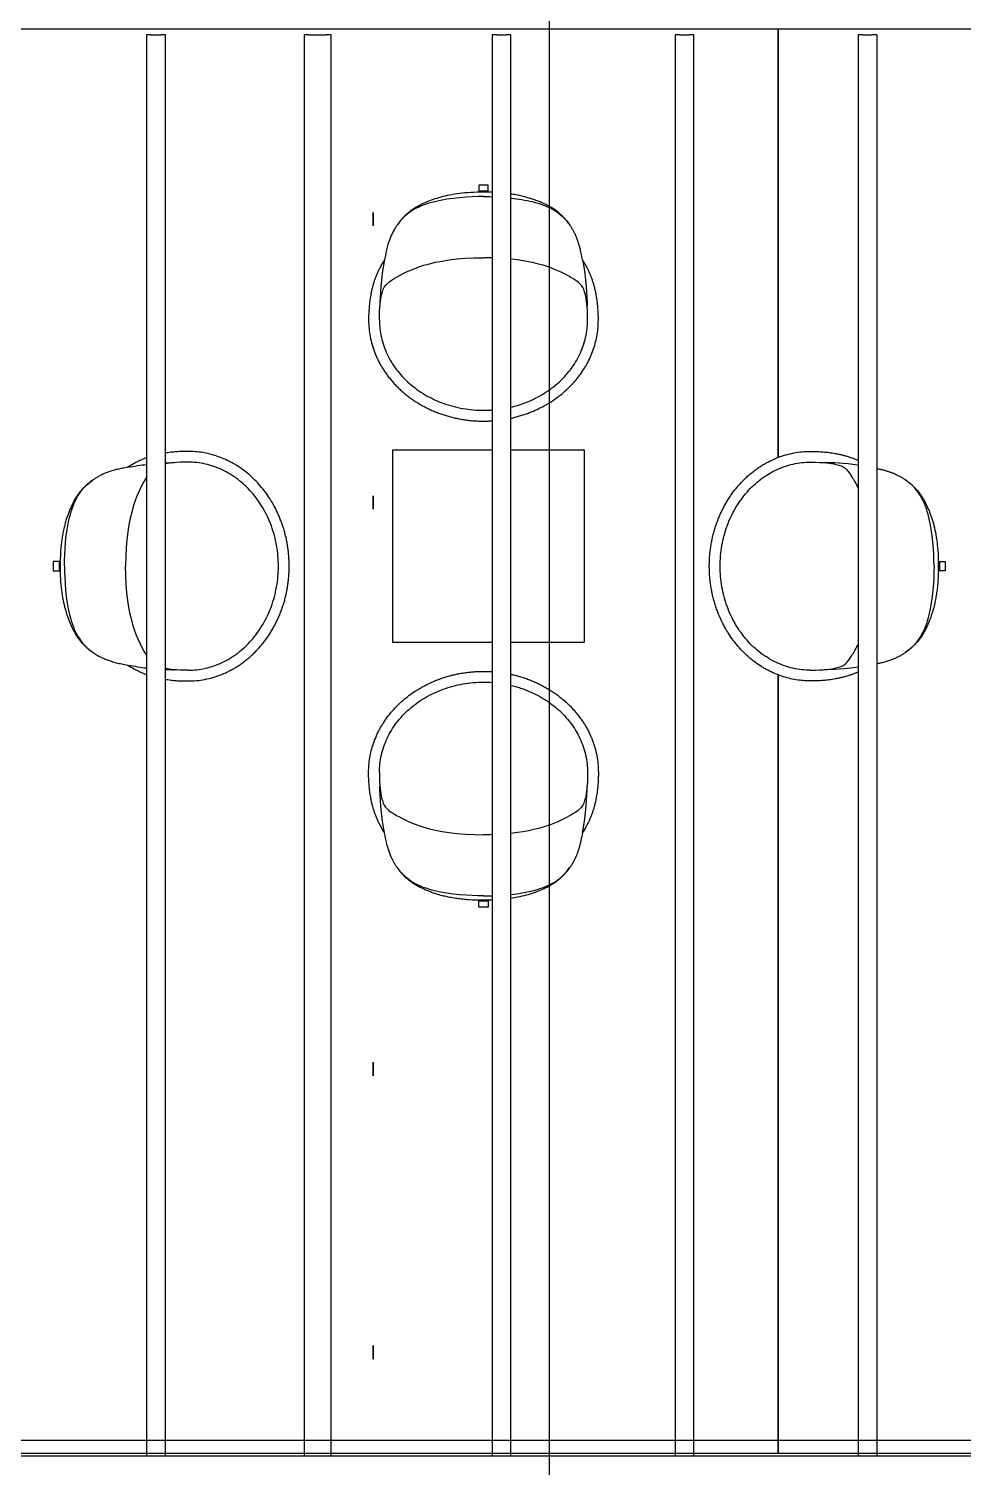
# Model space of a CAD drawing. Header units: inches. Extents: x -3 to 209, y -384 to 20.
# Drawn here: x 136.57 to 140.03, y -264.94 to -259.61 of the extents above; entities that cross this region are included whole.
import ezdxf

# ---------------------------------------------------------------- set-up
doc = ezdxf.new("R2010")
doc.units = ezdxf.units.IN
doc.header["$MEASUREMENT"] = 0
for name, color, linetype, lineweight in [('A-FLOR', 253, 'Continuous', 9), ('I-FURN', 253, 'Continuous', 9), ('I-FURN-PNLS', 253, 'Continuous', 9), ('S-BEAM', 253, 'Continuous', 13), ('S-GRID', 253, 'Continuous', 9)]:
    doc.layers.add(name, color=color, linetype=linetype, lineweight=lineweight)
doc.layers.add('NFF-FURN', color=253, linetype='Continuous')

# ---------------------------------------------------------------- blocks, each defined once
blk = doc.blocks.new('20170303 - Modelo Est RT 16 Arpro CENTRAL_rvt-1-Borde De Placa SobreCubierta')
at = {"layer": 'A-FLOR', "linetype": 'ByBlock', "lineweight": -2}
for p, q in [((-21.9463, 11.826), (-21.9463, 10.2369)), ((-21.9463, 10.2369), (-21.9463, 11.826)), ((-23.4461, 11.0953), (-23.4461, 11.1453)), ((-23.4461, 11.1453), (-23.4461, 11.0953)), ((-23.4461, 10.0453), (-23.4461, 10.0953)), ((-23.4461, 10.0953), (-23.4461, 10.0453)), ((-21.9463, 9.4314), (-21.9463, 6.5449)), ((-21.9463, 6.5449), (-21.9463, 9.4314)), ((-23.4461, 7.9453), (-23.4461, 7.9953)), ((-23.4461, 7.9953), (-23.4461, 7.9453)), ((-23.4461, 6.8953), (-23.4461, 6.9453)), ((-23.4461, 6.9453), (-23.4461, 6.8953))]:
    blk.add_line(p, q, dxfattribs=at)
at = {"layer": 'S-BEAM', "linetype": 'ByBlock', "lineweight": -2}
for p, q in [((-31.6445, 11.826), (-12.4511, 11.826)), ((-24.286, 11.8031), (-24.286, 6.535)), ((-24.2682, 11.804), (-24.2338, 11.804)), ((-24.216, 6.535), (-24.216, 11.8031)), ((-23.7023, 11.8031), (-23.7023, 6.535)), ((-23.6845, 11.804), (-23.6201, 11.804)), ((-23.6023, 6.535), (-23.6023, 11.8031)), ((-23.0059, 11.8031), (-23.0059, 6.535)), ((-22.9881, 11.804), (-22.9537, 11.804)), ((-22.9359, 6.535), (-22.9359, 11.8031)), ((-22.3281, 11.8031), (-22.3281, 6.535)), ((-22.3103, 11.804), (-22.2759, 11.804)), ((-22.2581, 6.535), (-22.2581, 11.8031)), ((-21.6498, 11.8031), (-21.6498, 6.535)), ((-21.632, 11.804), (-21.5976, 11.804)), ((-21.5798, 6.535), (-21.5798, 11.8031)), ((-15.5989, 6.5452), (-29.0847, 6.5452)), ((-24.8288, 6.5363), (-24.2697, 6.5363)), ((-24.2338, 6.5359), (-24.2682, 6.5359)), ((-24.2323, 6.5363), (-23.6859, 6.5363)), ((-23.6201, 6.5359), (-23.6845, 6.5359)), ((-23.6186, 6.5363), (-22.9896, 6.5363)), ((-22.9537, 6.5359), (-22.9881, 6.5359)), ((-22.9522, 6.5363), (-22.3118, 6.5363)), ((-22.2759, 6.5359), (-22.3103, 6.5359)), ((-22.2745, 6.5363), (-21.6335, 6.5363)), ((-21.5976, 6.5359), (-21.632, 6.5359)), ((-21.5961, 6.5363), (-20.9547, 6.5363))]:
    blk.add_line(p, q, dxfattribs=at)
for centre, start_param, end_param in [((-24.2682, 11.8031), 1.570796, 3.141593), ((-24.2338, 11.8031), 0, 1.570796), ((-23.6845, 11.8031), 1.570796, 3.141593), ((-23.6201, 11.8031), 0, 1.570796), ((-22.9881, 11.8031), 1.570796, 3.141593), ((-22.9537, 11.8031), 0, 1.570796), ((-22.3103, 11.8031), 1.570796, 3.141593), ((-22.2759, 11.8031), 0, 1.570796), ((-21.632, 11.8031), 1.570796, 3.141593), ((-21.5976, 11.8031), 0, 1.570796), ((-24.2682, 6.535), 1.570796, 1.994066), ((-24.2338, 6.535), 1.147527, 1.570796), ((-23.6845, 6.535), 1.570796, 1.994066), ((-23.6201, 6.535), 1.147527, 1.570796), ((-22.9881, 6.535), 1.570796, 1.994066), ((-22.9537, 6.535), 1.147527, 1.570796), ((-22.3103, 6.535), 1.570796, 1.994066), ((-22.2759, 6.535), 1.147527, 1.570796), ((-21.632, 6.535), 1.570796, 1.994066), ((-21.5976, 6.535), 1.147527, 1.570796)]:
    blk.add_ellipse(centre, major_axis=(0.0178, 0), ratio=0.049437, start_param=start_param, end_param=end_param, dxfattribs=at)
blk = doc.blocks.new('Seating-Lounge-Bernhard_Design-Mitt - 5720-1768913-Borde De Placa SobreCubierta')
at = {"layer": 'I-FURN', "linetype": 'ByBlock', "lineweight": -2}
for p, q in [((0.0175, 0.4486), (-0.0175, 0.4486)), ((-0.0175, 0.4486), (-0.0175, 0.423)), ((0.0175, 0.4268), (-0.0175, 0.4268)), ((0.0175, 0.423), (0.0175, 0.4486))]:
    blk.add_line(p, q, dxfattribs=at)
blk.add_arc((0, -0.2575), 0.6807, 88.53, 91.47, dxfattribs=at)
for points, knots in [([(0, 0.4232), (-0.0166, 0.4232), (-0.0481, 0.4223), (-0.0897, 0.4183), (-0.1265, 0.4123), (-0.1588, 0.4046), (-0.1873, 0.3957), (-0.2207, 0.3826), (-0.2453, 0.3702), (-0.264, 0.3581), (-0.2735, 0.3512), (-0.2824, 0.344), (-0.2909, 0.3362), (-0.2989, 0.328), (-0.3066, 0.3192), (-0.3127, 0.3114), (-0.3176, 0.3048), (-0.3211, 0.2997), (-0.3246, 0.2944), (-0.3281, 0.2888), (-0.3314, 0.283), (-0.3348, 0.2769), (-0.338, 0.2705), (-0.3421, 0.2615), (-0.3472, 0.2495), (-0.3527, 0.2332), (-0.3579, 0.2152), (-0.3624, 0.1949), (-0.3651, 0.18), (-0.3664, 0.1722)], [0, 0, 0, 0, 0.058824, 0.117647, 0.176471, 0.235294, 0.294118, 0.352941, 0.470588, 0.503676, 0.536765, 0.569853, 0.602941, 0.636029, 0.669118, 0.702206, 0.71875, 0.735294, 0.751838, 0.768382, 0.784926, 0.801471, 0.818015, 0.834559, 0.867647, 0.900735, 0.933824, 0.966912, 1, 1, 1, 1]), ([(0, 0.4069), (-0.0529, 0.4068), (-0.1949, 0.3969), (-0.2864, 0.3496), (-0.3203, 0.3003)], [0, 0, 0, 0, 0.3261237, 0.6598167, 0.6598167, 0.6598167, 0.6598167]), ([(0.3664, 0.1722), (0.3653, 0.1792), (0.3629, 0.1925), (0.3589, 0.2108), (0.3552, 0.2246), (0.3521, 0.2348), (0.3488, 0.2447), (0.3454, 0.2538), (0.3418, 0.2622), (0.339, 0.2683), (0.3362, 0.2741), (0.3333, 0.2796), (0.3303, 0.2849), (0.3263, 0.2918), (0.3212, 0.2998), (0.3127, 0.3117), (0.3016, 0.3254), (0.2873, 0.3399), (0.271, 0.3535), (0.2519, 0.3662), (0.2293, 0.3783), (0.2077, 0.3877), (0.1886, 0.395), (0.1731, 0.4002), (0.1565, 0.405), (0.1387, 0.4095), (0.1194, 0.4134), (0.0989, 0.4168), (0.0767, 0.4195), (0.0451, 0.4223), (0.0187, 0.4231), (0, 0.4232)], [0, 0, 0, 0, 0.029412, 0.058824, 0.088235, 0.102941, 0.117647, 0.147059, 0.161765, 0.176471, 0.191176, 0.205882, 0.220588, 0.235294, 0.264706, 0.294118, 0.352941, 0.411765, 0.470588, 0.536765, 0.602941, 0.669118, 0.702206, 0.735294, 0.768382, 0.801471, 0.834559, 0.867647, 0.900735, 0.933824, 1, 1, 1, 1]), ([(0, 0.4069), (0.0529, 0.4068), (0.1949, 0.3969), (0.2864, 0.3496), (0.3203, 0.3003)], [0, 0, 0, 0, 0.3261237, 0.6598167, 0.6598167, 0.6598167, 0.6598167]), ([(-0.3664, 0.1722), (-0.3716, 0.1644), (-0.3787, 0.1526), (-0.3871, 0.1367), (-0.3928, 0.1247), (-0.3976, 0.1135), (-0.4003, 0.1063), (-0.4015, 0.1031)], [0, 0, 0, 0, 0.1, 0.15, 0.2, 0.25, 0.2894879, 0.2894879, 0.2894879, 0.2894879]), ([(0.4015, 0.1031), (0.4003, 0.1063), (0.3976, 0.1135), (0.3928, 0.1247), (0.3871, 0.1367), (0.3787, 0.1526), (0.3716, 0.1644), (0.3664, 0.1722)], [0.7105121, 0.7105121, 0.7105121, 0.7105121, 0.75, 0.8, 0.85, 0.9, 1, 1, 1, 1]), ([(-0.4193, 0.033), (-0.4195, 0.0319), (-0.4202, 0.0269), (-0.4215, 0.0184), (-0.4227, 0.0074), (-0.4236, -0.0034), (-0.4244, -0.0136), (-0.425, -0.0235), (-0.4255, -0.0362), (-0.4256, -0.0451), (-0.4254, -0.0508)], [0.5849172, 0.5849172, 0.5849172, 0.5849172, 0.6, 0.65, 0.7, 0.75, 0.8, 0.85, 0.9, 1, 1, 1, 1]), ([(0.4255, -0.0508), (0.4256, -0.0451), (0.4255, -0.0362), (0.425, -0.0235), (0.4244, -0.0136), (0.4236, -0.0034), (0.4227, 0.0074), (0.4215, 0.0184), (0.4202, 0.0269), (0.4195, 0.0319), (0.4193, 0.033)], [0, 0, 0, 0, 0.1, 0.15, 0.2, 0.25, 0.3, 0.35, 0.4, 0.4150828, 0.4150828, 0.4150828, 0.4150828]), ([(-0.4254, -0.0508), (-0.4254, -0.0612), (-0.4245, -0.0819), (-0.4201, -0.1125), (-0.4141, -0.1378), (-0.4079, -0.1578), (-0.4025, -0.1725), (-0.3965, -0.187), (-0.3897, -0.2013), (-0.3823, -0.2154), (-0.3743, -0.2292), (-0.3656, -0.2426), (-0.3563, -0.2558), (-0.3463, -0.2686), (-0.3358, -0.281), (-0.3248, -0.293), (-0.3131, -0.3046), (-0.3009, -0.3158), (-0.2882, -0.3265), (-0.2751, -0.3367), (-0.2614, -0.3465), (-0.2473, -0.3558), (-0.2328, -0.3645), (-0.2179, -0.3727), (-0.2025, -0.3804), (-0.1869, -0.3875), (-0.171, -0.394), (-0.1547, -0.3999), (-0.1382, -0.4052), (-0.1214, -0.41), (-0.1045, -0.4141), (-0.0874, -0.4176), (-0.07, -0.4204), (-0.0526, -0.4227), (-0.0351, -0.4243), (-0.0176, -0.4252), (0, -0.4255), (0.0176, -0.4252), (0.0351, -0.4243), (0.0526, -0.4227), (0.07, -0.4204), (0.0874, -0.4176), (0.1045, -0.4141), (0.1214, -0.41), (0.1382, -0.4052), (0.1547, -0.3999), (0.175, -0.3925), (0.1988, -0.3824), (0.2211, -0.3711), (0.2382, -0.3613), (0.255, -0.3509), (0.2753, -0.3369), (0.2979, -0.3187), (0.3156, -0.3023), (0.329, -0.2885), (0.3416, -0.2744), (0.3565, -0.2559), (0.3698, -0.2365), (0.3793, -0.2206), (0.3883, -0.2043), (0.3983, -0.1834), (0.4081, -0.1579), (0.4158, -0.1315), (0.4214, -0.1049), (0.4247, -0.078), (0.4254, -0.0599), (0.4255, -0.0508)], [0, 0, 0, 0, 0.026316, 0.052632, 0.078947, 0.092105, 0.105263, 0.118421, 0.131579, 0.144737, 0.157895, 0.171053, 0.184211, 0.197368, 0.210526, 0.223684, 0.236842, 0.25, 0.263158, 0.276316, 0.289474, 0.302632, 0.315789, 0.328947, 0.342105, 0.355263, 0.368421, 0.381579, 0.394737, 0.407895, 0.421053, 0.434211, 0.447368, 0.460526, 0.473684, 0.486842, 0.5, 0.513158, 0.526316, 0.539474, 0.552632, 0.565789, 0.578947, 0.592105, 0.605263, 0.618421, 0.631579, 0.654605, 0.677632, 0.689145, 0.700658, 0.723684, 0.746711, 0.769737, 0.78125, 0.792763, 0.815789, 0.838816, 0.850329, 0.861842, 0.884868, 0.907895, 0.930921, 0.953947, 0.976974, 1, 1, 1, 1])]:
    blk.add_open_spline(points, degree=3, knots=knots, dxfattribs=at)
for points in [[(-0.3664, 0.1722), (-0.3711, 0.1479), (-0.3747, 0.1246), (-0.3772, 0.1029)], [(-0.3306, 0.1029), (-0.2857, 0.1306), (-0.1928, 0.1803), (0, 0.1803)], [(0.3306, 0.1029), (0.2857, 0.1306), (0.1928, 0.1803), (0, 0.1803)], [(0.3664, 0.1722), (0.3711, 0.1479), (0.3747, 0.1246), (0.3772, 0.1029)], [(-0.3855, -0.0508), (-0.3854, -0.0078), (-0.3826, 0.0167), (-0.3792, 0.0339)], [(-0.383, 0.0318), (-0.3835, 0.0201), (-0.3837, 0.0095), (-0.3837, 0)], [(0.3855, -0.0508), (0.3854, -0.0078), (0.3826, 0.0167), (0.3792, 0.0339)], [(0.383, 0.0318), (0.3835, 0.0201), (0.3837, 0.0095), (0.3837, 0)], [(-0.3855, -0.0508), (-0.3855, -0.0723), (-0.3806, -0.1154), (-0.3592, -0.1779), (-0.324, -0.2359), (-0.2762, -0.2872), (-0.2175, -0.3296), (-0.1501, -0.3614), (-0.0766, -0.381), (0, -0.3877), (0.0766, -0.381), (0.1501, -0.3614), (0.2175, -0.3296), (0.2762, -0.2872), (0.324, -0.2359), (0.3592, -0.1779), (0.3806, -0.1154), (0.3855, -0.0723), (0.3855, -0.0508)]]:
    blk.add_open_spline(points, degree=3, dxfattribs=at)
blk = doc.blocks.new('Haworth_SE04-Table - Square-V123-Borde De Placa SobreCubierta')
at = {"layer": 'I-FURN-PNLS', "linetype": 'ByBlock', "lineweight": -2}
for p, q in [((0.0135, 0.3556), (-0.3556, 0.3556)), ((-0.3556, 0.3556), (-0.3556, -0.3556)), ((0.3556, 0.3556), (0.0835, 0.3556)), ((0.3556, -0.3556), (0.3556, 0.3556)), ((-0.3556, -0.3556), (0.0135, -0.3556)), ((0.0835, -0.3556), (0.3556, -0.3556))]:
    blk.add_line(p, q, dxfattribs=at)
blk = doc.blocks.new('Seating-Lounge-Bernhard_Design-Mitt - 5720-1769083-Borde De Placa SobreCubierta')
at = {"layer": 'I-FURN', "linetype": 'ByBlock', "lineweight": -2}
for p, q in [((-0.0175, -0.4486), (-0.0175, -0.423)), ((0.0175, -0.423), (0.0175, -0.4486)), ((0.0175, -0.4268), (-0.0175, -0.4268)), ((0.0175, -0.4486), (-0.0175, -0.4486))]:
    blk.add_line(p, q, dxfattribs=at)
blk.add_arc((0, 0.2575), 0.6807, 268.53, 271.47, dxfattribs=at)
for points, knots in [([(-0.4254, 0.0508), (-0.4254, 0.0599), (-0.4247, 0.078), (-0.4214, 0.1049), (-0.4158, 0.1315), (-0.4081, 0.1579), (-0.3983, 0.1834), (-0.3883, 0.2043), (-0.3793, 0.2206), (-0.3698, 0.2365), (-0.3565, 0.2559), (-0.3416, 0.2744), (-0.329, 0.2885), (-0.3156, 0.3023), (-0.2979, 0.3187), (-0.2753, 0.3369), (-0.255, 0.3509), (-0.2382, 0.3613), (-0.2211, 0.3711), (-0.1988, 0.3824), (-0.175, 0.3925), (-0.1547, 0.3999), (-0.1382, 0.4052), (-0.1214, 0.41), (-0.1045, 0.4141), (-0.0874, 0.4176), (-0.07, 0.4204), (-0.0526, 0.4227), (-0.0351, 0.4243), (-0.0176, 0.4252), (0, 0.4255), (0.0176, 0.4252), (0.0351, 0.4243), (0.0526, 0.4227), (0.07, 0.4204), (0.0874, 0.4176), (0.1045, 0.4141), (0.1214, 0.41), (0.1382, 0.4052), (0.1547, 0.3999), (0.171, 0.394), (0.1869, 0.3875), (0.2025, 0.3804), (0.2179, 0.3727), (0.2328, 0.3645), (0.2473, 0.3558), (0.2614, 0.3465), (0.2751, 0.3367), (0.2882, 0.3265), (0.3009, 0.3158), (0.3131, 0.3046), (0.3248, 0.293), (0.3358, 0.281), (0.3463, 0.2686), (0.3563, 0.2558), (0.3656, 0.2426), (0.3743, 0.2292), (0.3823, 0.2154), (0.3897, 0.2013), (0.3965, 0.187), (0.4025, 0.1725), (0.4079, 0.1578), (0.4141, 0.1378), (0.4201, 0.1125), (0.4245, 0.0819), (0.4254, 0.0612), (0.4255, 0.0508)], [-1, -1, -1, -1, -0.976974, -0.953947, -0.930921, -0.907895, -0.884868, -0.861842, -0.850329, -0.838816, -0.815789, -0.792763, -0.78125, -0.769737, -0.746711, -0.723684, -0.700658, -0.689145, -0.677632, -0.654605, -0.631579, -0.618421, -0.605263, -0.592105, -0.578947, -0.565789, -0.552632, -0.539474, -0.526316, -0.513158, -0.5, -0.486842, -0.473684, -0.460526, -0.447368, -0.434211, -0.421053, -0.407895, -0.394737, -0.381579, -0.368421, -0.355263, -0.342105, -0.328947, -0.315789, -0.302632, -0.289474, -0.276316, -0.263158, -0.25, -0.236842, -0.223684, -0.210526, -0.197368, -0.184211, -0.171053, -0.157895, -0.144737, -0.131579, -0.118421, -0.105263, -0.092105, -0.078947, -0.052632, -0.026316, 0, 0, 0, 0]), ([(-0.3927, -0.1247), (-0.3945, -0.1207), (-0.398, -0.1127), (-0.4024, -0.1005), (-0.4064, -0.0884), (-0.41, -0.0764), (-0.4131, -0.0645), (-0.4157, -0.0527), (-0.4179, -0.0409), (-0.4199, -0.0295), (-0.4215, -0.0184), (-0.4227, -0.0074), (-0.4236, 0.0034), (-0.4244, 0.0136), (-0.425, 0.0235), (-0.4255, 0.0362), (-0.4256, 0.0451), (-0.4254, 0.0508)], [-0.8, -0.8, -0.8, -0.8, -0.75, -0.7, -0.65, -0.6, -0.55, -0.5, -0.45, -0.4, -0.35, -0.3, -0.25, -0.2, -0.15, -0.1, 0, 0, 0, 0]), ([(-0.3855, 0.0508), (-0.3854, 0), (-0.3743, -0.0704), (-0.3594, -0.0864), (-0.306, -0.1177), (-0.2886, -0.126)], [0, 0, 0, 0, 0.1710407, 0.4825883, 0.5910028, 0.5910028, 0.5910028, 0.5910028]), ([(0.3855, 0.0508), (0.3854, 0), (0.3743, -0.0704), (0.3594, -0.0864), (0.306, -0.1177), (0.2886, -0.126)], [0, 0, 0, 0, 0.1710407, 0.4825883, 0.5910028, 0.5910028, 0.5910028, 0.5910028]), ([(0.4255, 0.0508), (0.4256, 0.0451), (0.4255, 0.0362), (0.425, 0.0235), (0.4244, 0.0136), (0.4236, 0.0034), (0.4227, -0.0074), (0.4215, -0.0184), (0.4199, -0.0295), (0.4179, -0.0409), (0.4157, -0.0527), (0.4131, -0.0645), (0.41, -0.0764), (0.4064, -0.0884), (0.4024, -0.1005), (0.398, -0.1127), (0.3945, -0.1207), (0.3927, -0.1247)], [-1, -1, -1, -1, -0.9, -0.85, -0.8, -0.75, -0.7, -0.65, -0.6, -0.55, -0.5, -0.45, -0.4, -0.35, -0.3, -0.25, -0.2, -0.2, -0.2, -0.2]), ([(0, -0.4232), (-0.0187, -0.4231), (-0.0451, -0.4223), (-0.0767, -0.4195), (-0.0989, -0.4168), (-0.1194, -0.4134), (-0.1387, -0.4095), (-0.1565, -0.405), (-0.1731, -0.4002), (-0.1886, -0.395), (-0.2077, -0.3877), (-0.2293, -0.3783), (-0.2519, -0.3662), (-0.271, -0.3535), (-0.2873, -0.3399), (-0.3016, -0.3254), (-0.3127, -0.3117), (-0.3212, -0.2998), (-0.3263, -0.2918), (-0.3303, -0.2849), (-0.3333, -0.2796), (-0.3362, -0.2741), (-0.339, -0.2683), (-0.3418, -0.2622), (-0.3454, -0.2538), (-0.3488, -0.2447), (-0.3521, -0.2348), (-0.3552, -0.2246), (-0.3585, -0.2122), (-0.3609, -0.2016), (-0.3619, -0.1969)], [-1, -1, -1, -1, -0.9338235, -0.9007353, -0.8676471, -0.8345588, -0.8014706, -0.7683824, -0.7352941, -0.7022059, -0.6691176, -0.6029412, -0.5367647, -0.4705882, -0.4117647, -0.3529412, -0.2941176, -0.2647059, -0.2352941, -0.2205882, -0.2058824, -0.1911765, -0.1764706, -0.1617647, -0.1470588, -0.1176471, -0.1029412, -0.0882353, -0.0588235, -0.036592, -0.036592, -0.036592, -0.036592]), ([(0.3619, -0.1968), (0.3615, -0.1984), (0.3602, -0.2047), (0.3578, -0.215), (0.3544, -0.2273), (0.3509, -0.2386), (0.3471, -0.2493), (0.3432, -0.2591), (0.3386, -0.2694), (0.3343, -0.2779), (0.3303, -0.2849), (0.3263, -0.2918), (0.3212, -0.2998), (0.3148, -0.3087), (0.3083, -0.3172), (0.2992, -0.3278), (0.2873, -0.3399), (0.2716, -0.353), (0.2541, -0.3648), (0.2345, -0.3756), (0.2123, -0.3859), (0.1873, -0.3957), (0.1588, -0.4046), (0.1265, -0.4123), (0.0897, -0.4183), (0.0481, -0.4223), (0.0166, -0.4232), (0, -0.4232)], [-0.963408, -0.963408, -0.963408, -0.963408, -0.9558824, -0.9338235, -0.9117647, -0.8897059, -0.8676471, -0.8455882, -0.8235294, -0.7941176, -0.7794118, -0.7647059, -0.7352941, -0.7058824, -0.6764706, -0.6470588, -0.5882353, -0.5294118, -0.4705882, -0.4117647, -0.3529412, -0.2941176, -0.2352941, -0.1764706, -0.1176471, -0.0588235, 0, 0, 0, 0]), ([(0, -0.4069), (-0.0529, -0.4068), (-0.1949, -0.3969), (-0.2864, -0.3496), (-0.3203, -0.3003)], [0, 0, 0, 0, 0.3261237, 0.6598167, 0.6598167, 0.6598167, 0.6598167]), ([(0, -0.4069), (0.0529, -0.4068), (0.1949, -0.3969), (0.2864, -0.3496), (0.3203, -0.3003)], [0, 0, 0, 0, 0.3261237, 0.6598167, 0.6598167, 0.6598167, 0.6598167])]:
    blk.add_open_spline(points, degree=3, knots=knots, dxfattribs=at)
for points in [[(-0.3855, 0.0508), (-0.3855, 0.0723), (-0.3806, 0.1154), (-0.3592, 0.1779), (-0.324, 0.2359), (-0.2762, 0.2872), (-0.2175, 0.3296), (-0.1501, 0.3614), (-0.0766, 0.381), (0, 0.3877), (0.0766, 0.381), (0.1501, 0.3614), (0.2175, 0.3296), (0.2762, 0.2872), (0.324, 0.2359), (0.3592, 0.1779), (0.3806, 0.1154), (0.3855, 0.0723), (0.3855, 0.0508)], [(-0.3743, -0.1253), (-0.3816, -0.0746), (-0.3837, -0.031), (-0.3837, 0)], [(0.3743, -0.1253), (0.3816, -0.0746), (0.3837, -0.031), (0.3837, 0)]]:
    blk.add_open_spline(points, degree=3, dxfattribs=at)
blk = doc.blocks.new('Seating-Lounge-Bernhard_Design-Mitt - 5720-V124-Borde De Placa SobreCubierta')
at = {"layer": 'I-FURN', "linetype": 'ByBlock', "lineweight": -2}
for p, q in [((0.0175, 0.4486), (-0.0175, 0.4486)), ((-0.0175, 0.4486), (-0.0175, 0.423)), ((0.0175, 0.4268), (-0.0175, 0.4268)), ((0.0175, 0.423), (0.0175, 0.4486))]:
    blk.add_line(p, q, dxfattribs=at)
blk.add_arc((0, -0.2575), 0.6807, 88.53, 91.47, dxfattribs=at)
for points, knots in [([(0, 0.4232), (-0.0166, 0.4232), (-0.0481, 0.4223), (-0.0897, 0.4183), (-0.1265, 0.4123), (-0.1588, 0.4046), (-0.1873, 0.3957), (-0.2207, 0.3826), (-0.2453, 0.3702), (-0.264, 0.3581), (-0.2735, 0.3512), (-0.2824, 0.344), (-0.2909, 0.3362), (-0.2989, 0.328), (-0.3066, 0.3192), (-0.3127, 0.3114), (-0.3176, 0.3048), (-0.3211, 0.2997), (-0.3246, 0.2944), (-0.3281, 0.2888), (-0.3314, 0.283), (-0.3348, 0.2769), (-0.338, 0.2705), (-0.3421, 0.2615), (-0.3472, 0.2495), (-0.3527, 0.2332), (-0.3579, 0.2152), (-0.3624, 0.1949), (-0.3651, 0.18), (-0.3664, 0.1722)], [0, 0, 0, 0, 0.058824, 0.117647, 0.176471, 0.235294, 0.294118, 0.352941, 0.470588, 0.503676, 0.536765, 0.569853, 0.602941, 0.636029, 0.669118, 0.702206, 0.71875, 0.735294, 0.751838, 0.768382, 0.784926, 0.801471, 0.818015, 0.834559, 0.867647, 0.900735, 0.933824, 0.966912, 1, 1, 1, 1]), ([(0, 0.4069), (-0.0529, 0.4068), (-0.1949, 0.3969), (-0.2864, 0.3496), (-0.3203, 0.3003)], [0, 0, 0, 0, 0.3261237, 0.6598167, 0.6598167, 0.6598167, 0.6598167]), ([(0.1017, 0.4013), (0.1288, 0.3983), (0.2206, 0.3836), (0.2864, 0.3496), (0.3203, 0.3003)], [0.185722, 0.185722, 0.185722, 0.185722, 0.3261237, 0.6598167, 0.6598167, 0.6598167, 0.6598167]), ([(0.3664, 0.1722), (0.3653, 0.1792), (0.3629, 0.1925), (0.3589, 0.2108), (0.3552, 0.2246), (0.3521, 0.2348), (0.3488, 0.2447), (0.3454, 0.2538), (0.3418, 0.2622), (0.339, 0.2683), (0.3362, 0.2741), (0.3333, 0.2796), (0.3303, 0.2849), (0.3263, 0.2918), (0.3212, 0.2998), (0.3127, 0.3117), (0.3016, 0.3254), (0.2873, 0.3399), (0.271, 0.3535), (0.2519, 0.3662), (0.2293, 0.3783), (0.2077, 0.3877), (0.1886, 0.395), (0.1731, 0.4002), (0.1565, 0.405), (0.1387, 0.4095), (0.1206, 0.4131), (0.1082, 0.4152), (0.1024, 0.4161)], [0, 0, 0, 0, 0.0294118, 0.0588235, 0.0882353, 0.1029412, 0.1176471, 0.1470588, 0.1617647, 0.1764706, 0.1911765, 0.2058824, 0.2205882, 0.2352941, 0.2647059, 0.2941176, 0.3529412, 0.4117647, 0.4705882, 0.5367647, 0.6029412, 0.6691176, 0.7022059, 0.7352941, 0.7683824, 0.8014706, 0.8345588, 0.8617205, 0.8617205, 0.8617205, 0.8617205]), ([(-0.3664, 0.1722), (-0.3716, 0.1644), (-0.3787, 0.1526), (-0.3871, 0.1367), (-0.3928, 0.1247), (-0.398, 0.1127), (-0.4024, 0.1005), (-0.4064, 0.0884), (-0.41, 0.0764), (-0.4131, 0.0645), (-0.4157, 0.0527), (-0.4179, 0.0409), (-0.4199, 0.0295), (-0.4215, 0.0184), (-0.4227, 0.0074), (-0.4236, -0.0034), (-0.4244, -0.0136), (-0.425, -0.0235), (-0.4255, -0.0362), (-0.4256, -0.0451), (-0.4254, -0.0508)], [0, 0, 0, 0, 0.1, 0.15, 0.2, 0.25, 0.3, 0.35, 0.4, 0.45, 0.5, 0.55, 0.6, 0.65, 0.7, 0.75, 0.8, 0.85, 0.9, 1, 1, 1, 1]), ([(-0.3855, -0.0508), (-0.3854, 0), (-0.3743, 0.0704), (-0.3509, 0.0956), (-0.193, 0.1803), (0, 0.1803)], [0, 0, 0, 0, 0.1710407, 0.4825883, 0.9272258, 0.9272258, 0.9272258, 0.9272258]), ([(0.3855, -0.0508), (0.3854, 0), (0.3743, 0.0704), (0.3532, 0.0932), (0.2278, 0.1615), (0.1031, 0.175)], [0, 0, 0, 0, 0.1710407, 0.4825883, 0.8393212, 0.8393212, 0.8393212, 0.8393212]), ([(0.4255, -0.0508), (0.4256, -0.0451), (0.4255, -0.0362), (0.425, -0.0235), (0.4244, -0.0136), (0.4236, -0.0034), (0.4227, 0.0074), (0.4215, 0.0184), (0.4199, 0.0295), (0.4179, 0.0409), (0.4157, 0.0527), (0.4131, 0.0645), (0.41, 0.0764), (0.4064, 0.0884), (0.4024, 0.1005), (0.398, 0.1127), (0.3928, 0.1247), (0.3871, 0.1367), (0.3787, 0.1526), (0.3716, 0.1644), (0.3664, 0.1722)], [0, 0, 0, 0, 0.1, 0.15, 0.2, 0.25, 0.3, 0.35, 0.4, 0.45, 0.5, 0.55, 0.6, 0.65, 0.7, 0.75, 0.8, 0.85, 0.9, 1, 1, 1, 1]), ([(-0.4254, -0.0508), (-0.4254, -0.0612), (-0.4245, -0.0819), (-0.4201, -0.1125), (-0.4141, -0.1378), (-0.4079, -0.1578), (-0.4025, -0.1725), (-0.3965, -0.187), (-0.3897, -0.2013), (-0.3823, -0.2154), (-0.3743, -0.2292), (-0.3656, -0.2426), (-0.3563, -0.2558), (-0.3463, -0.2686), (-0.3358, -0.281), (-0.3248, -0.293), (-0.3131, -0.3046), (-0.3009, -0.3158), (-0.2882, -0.3265), (-0.2751, -0.3367), (-0.2614, -0.3465), (-0.2473, -0.3558), (-0.2328, -0.3645), (-0.2179, -0.3727), (-0.2025, -0.3804), (-0.1869, -0.3875), (-0.171, -0.394), (-0.1547, -0.3999), (-0.1382, -0.4052), (-0.1214, -0.41), (-0.1045, -0.4141), (-0.0874, -0.4176), (-0.07, -0.4204), (-0.0526, -0.4227), (-0.0351, -0.4243), (-0.0176, -0.4252), (0, -0.4255), (0.0165, -0.4253), (0.0271, -0.4247), (0.0319, -0.4244)], [0, 0, 0, 0, 0.0263158, 0.0526316, 0.0789474, 0.0921053, 0.1052632, 0.1184211, 0.1315789, 0.1447368, 0.1578947, 0.1710526, 0.1842105, 0.1973684, 0.2105263, 0.2236842, 0.2368421, 0.25, 0.2631579, 0.2763158, 0.2894737, 0.3026316, 0.3157895, 0.3289474, 0.3421053, 0.3552632, 0.3684211, 0.3815789, 0.3947368, 0.4078947, 0.4210526, 0.4342105, 0.4473684, 0.4605263, 0.4736842, 0.4868421, 0.5, 0.5131579, 0.5238588, 0.5238588, 0.5238588, 0.5238588]), ([(-0.3855, -0.0508), (-0.3855, -0.0723), (-0.3806, -0.1154), (-0.3592, -0.1779), (-0.324, -0.2359), (-0.2762, -0.2872), (-0.2175, -0.3296), (-0.1501, -0.3614), (-0.0766, -0.381), (-0.0149, -0.3864), (0.0213, -0.3851), (0.0319, -0.3843)], [-9.424778, -9.424778, -9.424778, -9.424778, -9.228428, -9.032079, -8.835729, -8.63938, -8.44303, -8.246681, -8.050331, -7.853982, -7.772143, -7.772143, -7.772143, -7.772143]), ([(0.1019, -0.4145), (0.1027, -0.4144), (0.1093, -0.4129), (0.1214, -0.41), (0.1382, -0.4052), (0.1547, -0.3999), (0.175, -0.3925), (0.1988, -0.3824), (0.2211, -0.3711), (0.2382, -0.3613), (0.255, -0.3509), (0.2753, -0.3369), (0.2979, -0.3187), (0.3156, -0.3023), (0.329, -0.2885), (0.3416, -0.2744), (0.3565, -0.2559), (0.3698, -0.2365), (0.3793, -0.2206), (0.3883, -0.2043), (0.3983, -0.1834), (0.4081, -0.1579), (0.4158, -0.1315), (0.4214, -0.1049), (0.4247, -0.078), (0.4254, -0.0599), (0.4255, -0.0508)], [0.5769816, 0.5769816, 0.5769816, 0.5769816, 0.5789474, 0.5921053, 0.6052632, 0.6184211, 0.6315789, 0.6546053, 0.6776316, 0.6891447, 0.7006579, 0.7236842, 0.7467105, 0.7697368, 0.78125, 0.7927632, 0.8157895, 0.8388158, 0.8503289, 0.8618421, 0.8848684, 0.9078947, 0.9309211, 0.9539474, 0.9769737, 1, 1, 1, 1]), ([(0.1026, -0.3734), (0.1184, -0.3696), (0.1581, -0.3576), (0.2175, -0.3296), (0.2762, -0.2872), (0.324, -0.2359), (0.3592, -0.1779), (0.3806, -0.1154), (0.3855, -0.0723), (0.3855, -0.0508)], [-7.587827, -7.587827, -7.587827, -7.587827, -7.461283, -7.264933, -7.068583, -6.872234, -6.675884, -6.479535, -6.283185, -6.283185, -6.283185, -6.283185])]:
    blk.add_open_spline(points, degree=3, knots=knots, dxfattribs=at)
for points in [[(0.0325, 0.4226), (0.0221, 0.423), (0.0112, 0.4232), (0, 0.4232)], [(0, 0.4069), (0.0098, 0.4069), (0.0201, 0.4067), (0.0308, 0.4063)], [(-0.3664, 0.1722), (-0.3801, 0.1017), (-0.3837, 0.0403), (-0.3837, 0)], [(0.0332, 0.1798), (0.0225, 0.1801), (0.0114, 0.1803), (0, 0.1803)], [(0.3664, 0.1722), (0.3801, 0.1017), (0.3837, 0.0403), (0.3837, 0)]]:
    blk.add_open_spline(points, degree=3, dxfattribs=at)
blk = doc.blocks.new('Seating-Lounge-Bernhard_Design-Mitt - 5720-V125-Borde De Placa SobreCubierta')
at = {"layer": 'I-FURN', "linetype": 'ByBlock', "lineweight": -2}
for p, q in [((-0.0175, -0.4486), (-0.0175, -0.423)), ((0.0175, -0.423), (0.0175, -0.4486)), ((0.0175, -0.4268), (-0.0175, -0.4268)), ((0.0175, -0.4486), (-0.0175, -0.4486))]:
    blk.add_line(p, q, dxfattribs=at)
blk.add_arc((0, 0.2575), 0.6807, 268.53, 271.47, dxfattribs=at)
for points, knots in [([(-0.4254, 0.0508), (-0.4254, 0.0599), (-0.4247, 0.078), (-0.4214, 0.1049), (-0.4158, 0.1315), (-0.4081, 0.1579), (-0.3983, 0.1834), (-0.3883, 0.2043), (-0.3793, 0.2206), (-0.3698, 0.2365), (-0.3565, 0.2559), (-0.3416, 0.2744), (-0.329, 0.2885), (-0.3156, 0.3023), (-0.2979, 0.3187), (-0.2753, 0.3369), (-0.255, 0.3509), (-0.2382, 0.3613), (-0.2211, 0.3711), (-0.1988, 0.3824), (-0.175, 0.3925), (-0.1547, 0.3999), (-0.1382, 0.4052), (-0.1214, 0.41), (-0.1045, 0.4141), (-0.0874, 0.4176), (-0.07, 0.4204), (-0.0526, 0.4227), (-0.0351, 0.4243), (-0.0176, 0.4252), (0, 0.4255), (0.0165, 0.4253), (0.0271, 0.4247), (0.0319, 0.4244)], [-1, -1, -1, -1, -0.9769737, -0.9539474, -0.9309211, -0.9078947, -0.8848684, -0.8618421, -0.8503289, -0.8388158, -0.8157895, -0.7927632, -0.78125, -0.7697368, -0.7467105, -0.7236842, -0.7006579, -0.6891447, -0.6776316, -0.6546053, -0.6315789, -0.6184211, -0.6052632, -0.5921053, -0.5789474, -0.5657895, -0.5526316, -0.5394737, -0.5263158, -0.5131579, -0.5, -0.4868421, -0.4761412, -0.4761412, -0.4761412, -0.4761412]), ([(-0.3855, 0.0508), (-0.3855, 0.0723), (-0.3806, 0.1154), (-0.3592, 0.1779), (-0.324, 0.2359), (-0.2762, 0.2872), (-0.2175, 0.3296), (-0.1501, 0.3614), (-0.0766, 0.381), (-0.0149, 0.3864), (0.0213, 0.3851), (0.0319, 0.3843)], [-9.424778, -9.424778, -9.424778, -9.424778, -9.228428, -9.032079, -8.835729, -8.63938, -8.44303, -8.246681, -8.050331, -7.853982, -7.772143, -7.772143, -7.772143, -7.772143]), ([(0.1019, 0.4145), (0.1027, 0.4144), (0.1093, 0.4129), (0.1214, 0.41), (0.1382, 0.4052), (0.1547, 0.3999), (0.171, 0.394), (0.1869, 0.3875), (0.2025, 0.3804), (0.2179, 0.3727), (0.2328, 0.3645), (0.2473, 0.3558), (0.2614, 0.3465), (0.2751, 0.3367), (0.2882, 0.3265), (0.3009, 0.3158), (0.3131, 0.3046), (0.3248, 0.293), (0.3358, 0.281), (0.3463, 0.2686), (0.3563, 0.2558), (0.3656, 0.2426), (0.3743, 0.2292), (0.3823, 0.2154), (0.3897, 0.2013), (0.3965, 0.187), (0.4025, 0.1725), (0.4079, 0.1578), (0.4141, 0.1378), (0.4201, 0.1125), (0.4245, 0.0819), (0.4254, 0.0612), (0.4255, 0.0508)], [-0.4230184, -0.4230184, -0.4230184, -0.4230184, -0.4210526, -0.4078947, -0.3947368, -0.3815789, -0.3684211, -0.3552632, -0.3421053, -0.3289474, -0.3157895, -0.3026316, -0.2894737, -0.2763158, -0.2631579, -0.25, -0.2368421, -0.2236842, -0.2105263, -0.1973684, -0.1842105, -0.1710526, -0.1578947, -0.1447368, -0.1315789, -0.1184211, -0.1052632, -0.0921053, -0.0789474, -0.0526316, -0.0263158, 0, 0, 0, 0]), ([(0.1026, 0.3734), (0.1184, 0.3696), (0.1581, 0.3576), (0.2175, 0.3296), (0.2762, 0.2872), (0.324, 0.2359), (0.3592, 0.1779), (0.3806, 0.1154), (0.3855, 0.0723), (0.3855, 0.0508)], [-7.587827, -7.587827, -7.587827, -7.587827, -7.461283, -7.264933, -7.068583, -6.872234, -6.675884, -6.479535, -6.283185, -6.283185, -6.283185, -6.283185]), ([(-0.3664, -0.1722), (-0.3716, -0.1644), (-0.3787, -0.1526), (-0.3871, -0.1367), (-0.3928, -0.1247), (-0.398, -0.1127), (-0.4024, -0.1005), (-0.4064, -0.0884), (-0.41, -0.0764), (-0.4131, -0.0645), (-0.4157, -0.0527), (-0.4179, -0.0409), (-0.4199, -0.0295), (-0.4215, -0.0184), (-0.4227, -0.0074), (-0.4236, 0.0034), (-0.4244, 0.0136), (-0.425, 0.0235), (-0.4255, 0.0362), (-0.4256, 0.0451), (-0.4254, 0.0508)], [-1, -1, -1, -1, -0.9, -0.85, -0.8, -0.75, -0.7, -0.65, -0.6, -0.55, -0.5, -0.45, -0.4, -0.35, -0.3, -0.25, -0.2, -0.15, -0.1, 0, 0, 0, 0]), ([(-0.3855, 0.0508), (-0.3854, 0), (-0.3743, -0.0704), (-0.3509, -0.0956), (-0.193, -0.1803), (0, -0.1803)], [0, 0, 0, 0, 0.1710407, 0.4825883, 0.9272258, 0.9272258, 0.9272258, 0.9272258]), ([(0.3855, 0.0508), (0.3854, 0), (0.3743, -0.0704), (0.3532, -0.0932), (0.2278, -0.1615), (0.1031, -0.175)], [0, 0, 0, 0, 0.1710407, 0.4825883, 0.8393212, 0.8393212, 0.8393212, 0.8393212]), ([(0.4255, 0.0508), (0.4256, 0.0451), (0.4255, 0.0362), (0.425, 0.0235), (0.4244, 0.0136), (0.4236, 0.0034), (0.4227, -0.0074), (0.4215, -0.0184), (0.4199, -0.0295), (0.4179, -0.0409), (0.4157, -0.0527), (0.4131, -0.0645), (0.41, -0.0764), (0.4064, -0.0884), (0.4024, -0.1005), (0.398, -0.1127), (0.3928, -0.1247), (0.3871, -0.1367), (0.3787, -0.1526), (0.3716, -0.1644), (0.3664, -0.1722)], [-1, -1, -1, -1, -0.9, -0.85, -0.8, -0.75, -0.7, -0.65, -0.6, -0.55, -0.5, -0.45, -0.4, -0.35, -0.3, -0.25, -0.2, -0.15, -0.1, 0, 0, 0, 0]), ([(0, -0.4232), (-0.0187, -0.4231), (-0.0451, -0.4223), (-0.0767, -0.4195), (-0.0989, -0.4168), (-0.1194, -0.4134), (-0.1387, -0.4095), (-0.1565, -0.405), (-0.1731, -0.4002), (-0.1886, -0.395), (-0.2077, -0.3877), (-0.2293, -0.3783), (-0.2519, -0.3662), (-0.271, -0.3535), (-0.2873, -0.3399), (-0.3016, -0.3254), (-0.3127, -0.3117), (-0.3212, -0.2998), (-0.3263, -0.2918), (-0.3303, -0.2849), (-0.3333, -0.2796), (-0.3362, -0.2741), (-0.339, -0.2683), (-0.3418, -0.2622), (-0.3454, -0.2538), (-0.3488, -0.2447), (-0.3521, -0.2348), (-0.3552, -0.2246), (-0.3589, -0.2108), (-0.3629, -0.1925), (-0.3653, -0.1792), (-0.3664, -0.1722)], [-1, -1, -1, -1, -0.933824, -0.900735, -0.867647, -0.834559, -0.801471, -0.768382, -0.735294, -0.702206, -0.669118, -0.602941, -0.536765, -0.470588, -0.411765, -0.352941, -0.294118, -0.264706, -0.235294, -0.220588, -0.205882, -0.191176, -0.176471, -0.161765, -0.147059, -0.117647, -0.102941, -0.088235, -0.058824, -0.029412, 0, 0, 0, 0]), ([(0.3664, -0.1722), (0.3647, -0.1826), (0.3619, -0.1973), (0.3578, -0.215), (0.3544, -0.2273), (0.3509, -0.2386), (0.3471, -0.2493), (0.3432, -0.2591), (0.3386, -0.2694), (0.3343, -0.2779), (0.3303, -0.2849), (0.3263, -0.2918), (0.3212, -0.2998), (0.3148, -0.3087), (0.3083, -0.3172), (0.2992, -0.3278), (0.2873, -0.3399), (0.2716, -0.353), (0.2541, -0.3648), (0.2345, -0.3756), (0.2123, -0.3859), (0.1873, -0.3957), (0.1588, -0.4046), (0.1303, -0.4114), (0.1105, -0.4149), (0.1024, -0.4161)], [-1, -1, -1, -1, -0.9558824, -0.9338235, -0.9117647, -0.8897059, -0.8676471, -0.8455882, -0.8235294, -0.7941176, -0.7794118, -0.7647059, -0.7352941, -0.7058824, -0.6764706, -0.6470588, -0.5882353, -0.5294118, -0.4705882, -0.4117647, -0.3529412, -0.2941176, -0.2352941, -0.1764706, -0.1382795, -0.1382795, -0.1382795, -0.1382795]), ([(0, -0.4069), (-0.0529, -0.4068), (-0.1949, -0.3969), (-0.2864, -0.3496), (-0.3203, -0.3003)], [0, 0, 0, 0, 0.3261237, 0.6598167, 0.6598167, 0.6598167, 0.6598167]), ([(0.1017, -0.4013), (0.1288, -0.3983), (0.2206, -0.3836), (0.2864, -0.3496), (0.3203, -0.3003)], [0.185722, 0.185722, 0.185722, 0.185722, 0.3261237, 0.6598167, 0.6598167, 0.6598167, 0.6598167])]:
    blk.add_open_spline(points, degree=3, knots=knots, dxfattribs=at)
for points in [[(-0.3664, -0.1722), (-0.3801, -0.1017), (-0.3837, -0.0403), (-0.3837, 0)], [(0.3664, -0.1722), (0.3801, -0.1017), (0.3837, -0.0403), (0.3837, 0)], [(0.0332, -0.1798), (0.0225, -0.1801), (0.0114, -0.1803), (0, -0.1803)], [(0, -0.4069), (0.0098, -0.4069), (0.0201, -0.4067), (0.0308, -0.4063)], [(0.0325, -0.4225), (0.022, -0.423), (0.0112, -0.4232), (0, -0.4232)]]:
    blk.add_open_spline(points, degree=3, dxfattribs=at)
blk = doc.blocks.new('CB TEC 23-03-2017')
at = {"layer": 'S-GRID', "linetype": 'ByBlock', "lineweight": -2}
for p, q in [((230.7098, 5595.8216), (230.7098, 5538.6277)), ((209.8328, 5573.1708), (294.887, 5573.1708))]:
    blk.add_line(p, q, dxfattribs=at)
at = {"linetype": 'ByBlock', "lineweight": -2}
blk.add_blockref('20170303 - Modelo Est RT 16 Arpro CENTRAL_rvt-1-Borde De Placa SobreCubierta', (253.5039, 5566.5754), dxfattribs=at)
at = {"layer": 'I-FURN', "linetype": 'ByBlock', "lineweight": -2}
for name, p in [('Seating-Lounge-Bernhard_Design-Mitt - 5720-V124-Borde De Placa SobreCubierta', (230.4662, 5577.3727)), ('Seating-Lounge-Bernhard_Design-Mitt - 5720-V125-Borde De Placa SobreCubierta', (230.4662, 5575.5943))]:
    blk.add_blockref(name, p, dxfattribs=at)
for name, p, rotation in [('Seating-Lounge-Bernhard_Design-Mitt - 5720-1768913-Borde De Placa SobreCubierta', (229.321, 5576.4096), 90.00000000000153), ('Seating-Lounge-Bernhard_Design-Mitt - 5720-1769083-Borde De Placa SobreCubierta', (231.7281, 5576.4096), 89.99999999999847)]:
    blk.add_blockref(name, p, dxfattribs=dict(at, rotation=rotation))
at = {"layer": 'I-FURN-PNLS', "linetype": 'ByBlock', "lineweight": -2}
blk.add_blockref('Haworth_SE04-Table - Square-V123-Borde De Placa SobreCubierta', (230.4846, 5576.4835), dxfattribs=at)

msp = doc.modelspace()

# ---------------------------------------------------------------- block references
at = {"layer": 'NFF-FURN'}
msp.add_blockref('CB TEC 23-03-2017', (-92.2093, -5838.0096), dxfattribs=at)

doc.saveas('drawing.dxf')
